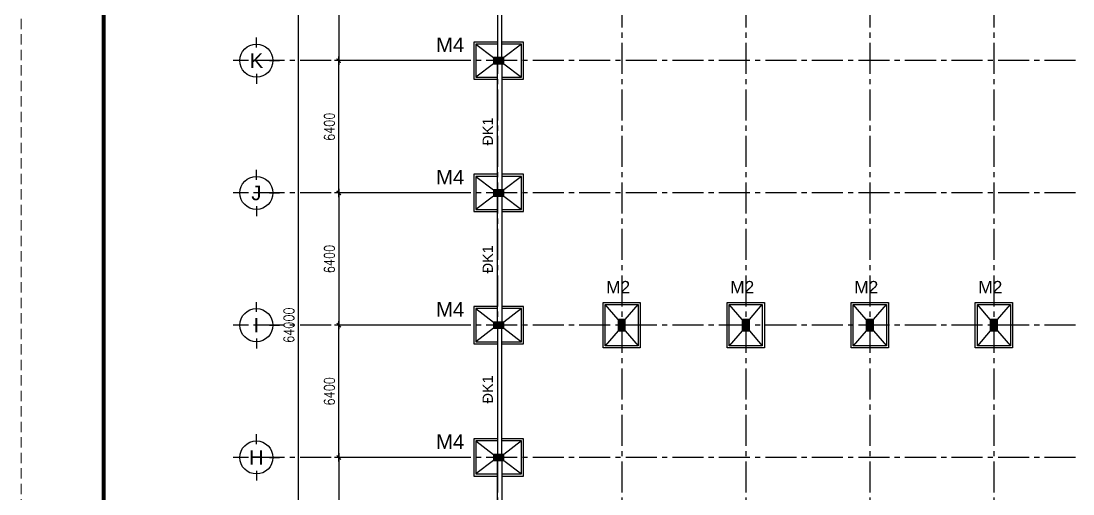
# Model space of a CAD drawing. Header units: inches. Extents: x 651127 to 1529722, y 768575 to 1021311.
# Drawn here: x 651127 to 701998, y 831200 to 854085 of the extents above; entities that cross this region are included whole.
import ezdxf
from ezdxf.enums import TextEntityAlignment as Align

# ---------------------------------------------------------------- set-up
doc = ezdxf.new("R2010")
doc.units = ezdxf.units.IN
doc.header["$LTSCALE"] = 1000
doc.header["$MEASUREMENT"] = 0
doc.linetypes.add('CENTER2', pattern=[1.125, 0.75, -0.125, 0.125, -0.125])
doc.linetypes.add('HIDDEN', pattern=[0.375, 0.25, -0.125])
doc.layers.get('DEFPOINTS').update_dxf_attribs({"color": 8, "lineweight": 9})
for name, color, linetype in [('DWGshare.com_1', 7, 'Continuous'), ('DWGshare.com_10', 7, 'Continuous'), ('DWGshare.com_11', 143, 'Continuous'), ('DWGshare.com_25', 154, 'Continuous'), ('DWGshare.com_3', 7, 'Continuous'), ('DWGshare.com_4', 8, 'CENTER2'), ('DWGshare.com_6', 40, 'Continuous')]:
    doc.layers.add(name, color=color, linetype=linetype)
doc.layers.add('DWGshare.com_23', color=147, linetype='Continuous', lineweight=0)
doc.styles.add('DWGshare.com_2', font='VHELVEB.TTF')
doc.styles.add('DWGshare.com_4', font='romans.shx', dxfattribs={"width": 0.8})
doc.styles.add('DWGshare.com_8', font='VHELVEB.TTF')
doc.dimstyles.new('DWGshare.com_5', dxfattribs={"dimscale": 200, "dimtxt": 2.5, "dimasz": 1, "dimexe": 1, "dimexo": 1.5, "dimgap": 1, "dimtad": 1, "dimdec": 0, "dimzin": 0, "dimdsep": 46, "dimtxsty": 'DWGshare.com_4', "dimblk": 'DWGshare.com_1', "dimcen": 1.5, "dimdle": 1, "dimclrd": 256, "dimclre": 256, "dimclrt": 7, "dimadec": 0, "dimazin": 0, "dimtfac": 1, "dimtdec": 0, "dimtix": 1, "dimtmove": 2, "dimatfit": 3, "dimfxl": 1, "dimtolj": 1, "dimtzin": 0, "dimarcsym": 0})

# ---------------------------------------------------------------- blocks, each defined once
blk = doc.blocks.new('DWGshare.com_1')
at = {"color": 0, "linetype": 'ByBlock', "const_width": 0.3}
blk.add_lwpolyline([(-0.5, -0.5), (0.5, 0.5)], dxfattribs=at)
blk = doc.blocks.new('*D110')
at = {"layer": 'DEFPOINTS', "color": 0, "transparency": 16777216}
for p in [(666492, 852167), (671872, 852167), (671872, 845767)]:
    blk.add_point(p, dxfattribs=at)
at = {"layer": 'DWGshare.com_23', "lineweight": -2, "transparency": 16777216}
for p, q in [((671572, 852167), (666292, 852167)), ((666492, 845567), (666492, 852367)), ((671572, 845767), (666292, 845767))]:
    blk.add_line(p, q, dxfattribs=at)
at = {"layer": 'DWGshare.com_23', "lineweight": -2, "transparency": 16777216, "xscale": 200, "yscale": 200, "zscale": 200}
for p, rotation in [((666492, 852167), 90), ((666492, 845767), 270)]:
    blk.add_blockref('DWGshare.com_1', p, dxfattribs=dict(at, rotation=rotation))
at = {"layer": 'DWGshare.com_23', "color": 7, "transparency": 16777216, "insert": (666042, 848967), "char_height": 500, "attachment_point": 5, "rotation": 90, "style": 'DWGshare.com_4'}
blk.add_mtext('\\A1;6400', dxfattribs=at)
blk = doc.blocks.new('*D109')
at = {"layer": 'DEFPOINTS', "color": 0, "transparency": 16777216}
for p in [(671872, 858567), (666492, 852167), (671872, 852167)]:
    blk.add_point(p, dxfattribs=at)
at = {"layer": 'DWGshare.com_23', "lineweight": -2, "transparency": 16777216}
for p, q in [((666492, 858767), (666492, 851967)), ((671572, 858567), (666292, 858567)), ((671572, 852167), (666292, 852167))]:
    blk.add_line(p, q, dxfattribs=at)
at = {"layer": 'DWGshare.com_23', "lineweight": -2, "transparency": 16777216, "xscale": 200, "yscale": 200, "zscale": 200}
for p, rotation in [((666492, 858567), 90), ((666492, 852167), 270)]:
    blk.add_blockref('DWGshare.com_1', p, dxfattribs=dict(at, rotation=rotation))
at = {"layer": 'DWGshare.com_23', "color": 7, "transparency": 16777216, "insert": (666042, 855367), "char_height": 500, "attachment_point": 5, "rotation": 90, "style": 'DWGshare.com_4'}
blk.add_mtext('\\A1;6400', dxfattribs=at)
blk = doc.blocks.new('*D111')
at = {"layer": 'DEFPOINTS', "color": 0, "transparency": 16777216}
for p in [(671872, 832967), (666492, 826567), (671872, 826567)]:
    blk.add_point(p, dxfattribs=at)
at = {"layer": 'DWGshare.com_23', "lineweight": -2, "transparency": 16777216}
for p, q in [((671572, 832967), (666292, 832967)), ((666492, 833167), (666492, 826367)), ((671572, 826567), (666292, 826567))]:
    blk.add_line(p, q, dxfattribs=at)
at = {"layer": 'DWGshare.com_23', "lineweight": -2, "transparency": 16777216, "xscale": 200, "yscale": 200, "zscale": 200}
for p, rotation in [((666492, 832967), 90), ((666492, 826567), 270)]:
    blk.add_blockref('DWGshare.com_1', p, dxfattribs=dict(at, rotation=rotation))
at = {"layer": 'DWGshare.com_23', "color": 7, "transparency": 16777216, "insert": (666042, 829767), "char_height": 500, "attachment_point": 5, "rotation": 90, "style": 'DWGshare.com_4'}
blk.add_mtext('\\A1;6400', dxfattribs=at)
blk = doc.blocks.new('*D112')
at = {"layer": 'DEFPOINTS', "color": 0, "transparency": 16777216}
for p in [(671872, 845767), (666492, 839367), (671872, 839367)]:
    blk.add_point(p, dxfattribs=at)
at = {"layer": 'DWGshare.com_23', "lineweight": -2, "transparency": 16777216}
for p, q in [((671572, 845767), (666292, 845767)), ((666492, 845967), (666492, 839167)), ((671572, 839367), (666292, 839367))]:
    blk.add_line(p, q, dxfattribs=at)
at = {"layer": 'DWGshare.com_23', "lineweight": -2, "transparency": 16777216, "xscale": 200, "yscale": 200, "zscale": 200}
for p, rotation in [((666492, 845767), 90), ((666492, 839367), 270)]:
    blk.add_blockref('DWGshare.com_1', p, dxfattribs=dict(at, rotation=rotation))
at = {"layer": 'DWGshare.com_23', "color": 7, "transparency": 16777216, "insert": (666042, 842567), "char_height": 500, "attachment_point": 5, "rotation": 90, "style": 'DWGshare.com_4'}
blk.add_mtext('\\A1;6400', dxfattribs=at)
blk = doc.blocks.new('*D113')
at = {"layer": 'DEFPOINTS', "color": 0, "transparency": 16777216}
for p in [(666492, 839367), (671872, 839367), (671872, 832967)]:
    blk.add_point(p, dxfattribs=at)
at = {"layer": 'DWGshare.com_23', "lineweight": -2, "transparency": 16777216}
for p, q in [((666492, 832767), (666492, 839567)), ((671572, 839367), (666292, 839367)), ((671572, 832967), (666292, 832967))]:
    blk.add_line(p, q, dxfattribs=at)
at = {"layer": 'DWGshare.com_23', "lineweight": -2, "transparency": 16777216, "xscale": 200, "yscale": 200, "zscale": 200}
for p, rotation in [((666492, 839367), 90), ((666492, 832967), 270)]:
    blk.add_blockref('DWGshare.com_1', p, dxfattribs=dict(at, rotation=rotation))
at = {"layer": 'DWGshare.com_23', "color": 7, "transparency": 16777216, "insert": (666042, 836167), "char_height": 500, "attachment_point": 5, "rotation": 90, "style": 'DWGshare.com_4'}
blk.add_mtext('\\A1;6400', dxfattribs=at)
blk = doc.blocks.new('*D117')
at = {"layer": 'DEFPOINTS', "color": 0, "transparency": 16777216}
for p in [(671572, 871367), (664534, 807367), (671572, 807367)]:
    blk.add_point(p, dxfattribs=at)
at = {"layer": 'DWGshare.com_23', "lineweight": -2, "transparency": 16777216}
for p, q in [((664534, 871567), (664534, 807167)), ((671272, 871367), (664334, 871367)), ((671272, 807367), (664334, 807367))]:
    blk.add_line(p, q, dxfattribs=at)
at = {"layer": 'DWGshare.com_23', "lineweight": -2, "transparency": 16777216, "xscale": 200, "yscale": 200, "zscale": 200}
for p, rotation in [((664534, 871367), 90), ((664534, 807367), 270)]:
    blk.add_blockref('DWGshare.com_1', p, dxfattribs=dict(at, rotation=rotation))
at = {"layer": 'DWGshare.com_23', "color": 7, "transparency": 16777216, "insert": (664084, 839367), "char_height": 500, "attachment_point": 5, "rotation": 90, "style": 'DWGshare.com_4'}
blk.add_mtext('\\A1;64000', dxfattribs=at)
blk = doc.blocks.new('DWGshare.com_2')
for p, q in [((0, 320), (0, 560)), ((-320, 0), (-560, 0)), ((320, 0), (560, 0)), ((0, -320), (0, -560))]:
    blk.add_line(p, q)
blk.add_circle((0, 0), 400)
at = {"linetype": 'Continuous', "style": 'DWGshare.com_2'}
blk.add_attdef('2', text='', height=350, dxfattribs=at).set_placement((0, 0), align=Align.MIDDLE_CENTER)

msp = doc.modelspace()

# ---------------------------------------------------------------- hatches: boundary and pattern name
at = {"layer": 'DWGshare.com_25'}
h = msp.add_hatch(dxfattribs=at)
h.set_pattern_fill('ANSI31', color=256, scale=10, style=0)
h.set_pattern_definition([(45, (662315.31, 915304.532), (-22.45064, 22.45064), [])])
h.paths.add_polyline_path([(673974.6, 852016.6), (674474.6, 852016.6), (674474.6, 852316.6), (673974.6, 852316.6)])
h = msp.add_hatch(dxfattribs=at)
h.set_pattern_fill('ANSI31', color=256, scale=10, style=0)
h.set_pattern_definition([(45, (662315.31, 908904.532), (-22.45064, 22.45064), [])])
h.paths.add_polyline_path([(673974.6, 845616.6), (674474.6, 845616.6), (674474.6, 845916.6), (673974.6, 845916.6)])
h = msp.add_hatch(dxfattribs=at)
h.set_pattern_fill('ANSI31', color=256, scale=10, style=0)
h.set_pattern_definition([(45, (662315.31, 902504.532), (-22.45064, 22.45064), [])])
h.paths.add_polyline_path([(673974.6, 839216.6), (674474.6, 839216.6), (674474.6, 839516.6), (673974.6, 839516.6)])
h = msp.add_hatch(dxfattribs=at)
h.set_pattern_fill('ANSI31', color=256, scale=10, angle=90, style=0)
h.set_pattern_definition([(135, (751932.244, 669583.084), (-22.4506403, -22.4506403), [])])
h.paths.add_polyline_path([(680349.6, 839641.6), (679999.6, 839641.6), (679999.6, 839091.6), (680349.6, 839091.6)])
h = msp.add_hatch(dxfattribs=at)
h.set_pattern_fill('ANSI31', color=256, scale=10, angle=90, style=0)
h.set_pattern_definition([(135, (757932.244, 669583.084), (-22.4506403, -22.4506403), [])])
h.paths.add_polyline_path([(686349.6, 839641.6), (685999.6, 839641.6), (685999.6, 839091.6), (686349.6, 839091.6)])
h = msp.add_hatch(dxfattribs=at)
h.set_pattern_fill('ANSI31', color=256, scale=10, angle=90, style=0)
h.set_pattern_definition([(135, (763932.244, 669583.084), (-22.4506403, -22.4506403), [])])
h.paths.add_polyline_path([(692349.6, 839641.6), (691999.6, 839641.6), (691999.6, 839091.6), (692349.6, 839091.6)])
h = msp.add_hatch(dxfattribs=at)
h.set_pattern_fill('ANSI31', color=256, scale=10, angle=90, style=0)
h.set_pattern_definition([(135, (769932.244, 669583.084), (-22.4506403, -22.4506403), [])])
h.paths.add_polyline_path([(698349.6, 839641.6), (697999.6, 839641.6), (697999.6, 839091.6), (698349.6, 839091.6)])
h = msp.add_hatch(dxfattribs=at)
h.set_pattern_fill('ANSI31', color=256, scale=10, style=0)
h.set_pattern_definition([(45, (662315.31, 896104.532), (-22.45064, 22.45064), [])])
h.paths.add_polyline_path([(673974.6, 832816.6), (674474.6, 832816.6), (674474.6, 833116.6), (673974.6, 833116.6)])

# ---------------------------------------------------------------- linework, layer by layer
at = {"layer": 'DEFPOINTS', "linetype": 'HIDDEN', "ltscale": 2}
msp.add_lwpolyline([(651126.5, 772140.9), (819326.5, 772140.9), (819326.5, 890940.9), (651126.5, 890940.9)], close=True, dxfattribs=at)
at = {"layer": 'DWGshare.com_1', "const_width": 200}
msp.add_lwpolyline([(655126.5, 773140.9), (818326.5, 773140.9), (818326.5, 889940.9), (655126.5, 889940.9)], close=True, dxfattribs=at)
at = {"layer": 'DWGshare.com_11'}
for points in [[(674174.6, 853066.6), (673024.6, 853066.6), (673024.6, 851266.6), (674174.6, 851266.6)], [(674374.6, 851266.6), (675424.6, 851266.6), (675424.6, 853066.6), (674374.6, 853066.6)], [(674174.6, 846666.6), (673024.6, 846666.6), (673024.6, 844866.6), (674174.6, 844866.6)], [(674374.6, 844866.6), (675424.6, 844866.6), (675424.6, 846666.6), (674374.6, 846666.6)], [(674174.6, 840266.6), (673024.6, 840266.6), (673024.6, 838466.6), (674174.6, 838466.6)], [(674374.6, 838466.6), (675424.6, 838466.6), (675424.6, 840266.6), (674374.6, 840266.6)], [(674174.6, 833866.6), (673024.6, 833866.6), (673024.6, 832066.6), (674174.6, 832066.6)], [(674374.6, 832066.6), (675424.6, 832066.6), (675424.6, 833866.6), (674374.6, 833866.6)]]:
    msp.add_lwpolyline(points, dxfattribs=at)
for points in [[(681074.6, 838266.6), (679274.6, 838266.6), (679274.6, 840466.6), (681074.6, 840466.6)], [(687074.6, 838266.6), (685274.6, 838266.6), (685274.6, 840466.6), (687074.6, 840466.6)], [(693074.6, 838266.6), (691274.6, 838266.6), (691274.6, 840466.6), (693074.6, 840466.6)], [(699074.6, 838266.6), (697274.6, 838266.6), (697274.6, 840466.6), (699074.6, 840466.6)]]:
    msp.add_lwpolyline(points, close=True, dxfattribs=at)
at = {"layer": 'DWGshare.com_3'}
for p, q in [((673124.6, 852966.6), (673974.6, 852316.6)), ((675324.6, 852966.6), (674474.6, 852316.6)), ((673974.6, 852016.6), (673124.6, 851366.6)), ((674474.6, 852016.6), (675324.6, 851366.6)), ((673124.6, 846566.6), (673974.6, 845916.6)), ((675324.6, 846566.6), (674474.6, 845916.6)), ((673974.6, 845616.6), (673124.6, 844966.6)), ((674474.6, 845616.6), (675324.6, 844966.6)), ((673124.6, 840166.6), (673974.6, 839516.6)), ((675324.6, 840166.6), (674474.6, 839516.6)), ((679999.6, 839641.6), (679374.6, 840366.6)), ((680349.6, 839641.6), (680974.6, 840366.6)), ((685999.6, 839641.6), (685374.6, 840366.6)), ((686349.6, 839641.6), (686974.6, 840366.6)), ((691999.6, 839641.6), (691374.6, 840366.6)), ((692349.6, 839641.6), (692974.6, 840366.6)), ((697999.6, 839641.6), (697374.6, 840366.6)), ((698349.6, 839641.6), (698974.6, 840366.6)), ((673974.6, 839216.6), (673124.6, 838566.6)), ((674474.6, 839216.6), (675324.6, 838566.6)), ((679999.6, 839091.6), (679374.6, 838366.6)), ((680349.6, 839091.6), (680974.6, 838366.6)), ((685999.6, 839091.6), (685374.6, 838366.6)), ((686349.6, 839091.6), (686974.6, 838366.6)), ((691999.6, 839091.6), (691374.6, 838366.6)), ((692349.6, 839091.6), (692974.6, 838366.6)), ((697999.6, 839091.6), (697374.6, 838366.6)), ((698349.6, 839091.6), (698974.6, 838366.6)), ((673124.6, 833766.6), (673974.6, 833116.6)), ((675324.6, 833766.6), (674474.6, 833116.6)), ((673974.6, 832816.6), (673124.6, 832166.6)), ((674474.6, 832816.6), (675324.6, 832166.6))]:
    msp.add_line(p, q, dxfattribs=at)
for points in [[(674174.6, 852316.6), (674374.6, 852316.6), (674374.6, 858416.6), (674174.6, 858416.6)], [(673974.6, 852016.6), (674474.6, 852016.6), (674474.6, 852316.6), (673974.6, 852316.6)], [(674174.6, 852016.6), (674374.6, 852016.6), (674374.6, 845916.6), (674174.6, 845916.6)], [(673974.6, 845616.6), (674474.6, 845616.6), (674474.6, 845916.6), (673974.6, 845916.6)], [(674174.6, 845616.6), (674374.6, 845616.6), (674374.6, 839516.6), (674174.6, 839516.6)], [(680974.6, 838366.6), (679374.6, 838366.6), (679374.6, 840366.6), (680974.6, 840366.6)], [(686974.6, 838366.6), (685374.6, 838366.6), (685374.6, 840366.6), (686974.6, 840366.6)], [(692974.6, 838366.6), (691374.6, 838366.6), (691374.6, 840366.6), (692974.6, 840366.6)], [(698974.6, 838366.6), (697374.6, 838366.6), (697374.6, 840366.6), (698974.6, 840366.6)], [(673974.6, 839216.6), (674474.6, 839216.6), (674474.6, 839516.6), (673974.6, 839516.6)], [(680349.6, 839641.6), (679999.6, 839641.6), (679999.6, 839091.6), (680349.6, 839091.6)], [(680349.6, 839641.6), (679999.6, 839641.6), (679999.6, 839091.6), (680349.6, 839091.6)], [(686349.6, 839641.6), (685999.6, 839641.6), (685999.6, 839091.6), (686349.6, 839091.6)], [(686349.6, 839641.6), (685999.6, 839641.6), (685999.6, 839091.6), (686349.6, 839091.6)], [(692349.6, 839641.6), (691999.6, 839641.6), (691999.6, 839091.6), (692349.6, 839091.6)], [(692349.6, 839641.6), (691999.6, 839641.6), (691999.6, 839091.6), (692349.6, 839091.6)], [(698349.6, 839641.6), (697999.6, 839641.6), (697999.6, 839091.6), (698349.6, 839091.6)], [(698349.6, 839641.6), (697999.6, 839641.6), (697999.6, 839091.6), (698349.6, 839091.6)], [(674174.6, 833116.6), (674374.6, 833116.6), (674374.6, 839216.6), (674174.6, 839216.6)], [(673974.6, 832816.6), (674474.6, 832816.6), (674474.6, 833116.6), (673974.6, 833116.6)], [(674174.6, 832816.6), (674374.6, 832816.6), (674374.6, 826716.6), (674174.6, 826716.6)]]:
    msp.add_lwpolyline(points, close=True, dxfattribs=at)
for points in [[(674174.6, 852966.6), (673124.6, 852966.6), (673124.6, 851366.6), (674174.6, 851366.6)], [(674374.6, 851366.6), (675324.6, 851366.6), (675324.6, 852966.6), (674374.6, 852966.6)], [(674174.6, 846566.6), (673124.6, 846566.6), (673124.6, 844966.6), (674174.6, 844966.6)], [(674374.6, 844966.6), (675324.6, 844966.6), (675324.6, 846566.6), (674374.6, 846566.6)], [(674174.6, 840166.6), (673124.6, 840166.6), (673124.6, 838566.6), (674174.6, 838566.6)], [(674374.6, 838566.6), (675324.6, 838566.6), (675324.6, 840166.6), (674374.6, 840166.6)], [(674174.6, 833766.6), (673124.6, 833766.6), (673124.6, 832166.6), (674174.6, 832166.6)], [(674374.6, 832166.6), (675324.6, 832166.6), (675324.6, 833766.6), (674374.6, 833766.6)]]:
    msp.add_lwpolyline(points, dxfattribs=at)
at = {"layer": 'DWGshare.com_4', "ltscale": 2}
for p, q in [((674174.6, 880023.5), (674174.6, 792341.7)), ((680174.6, 880023.5), (680174.6, 792341.7)), ((686174.6, 880023.5), (686174.6, 792341.7)), ((692174.6, 880023.5), (692174.6, 792341.7)), ((698174.6, 880023.5), (698174.6, 787076.1)), ((776374.5, 852166.6), (661387.8, 852166.6)), ((776374.5, 845766.6), (661387.8, 845766.6)), ((776374.5, 839366.6), (661387.8, 839366.6)), ((776374.5, 832966.6), (661387.8, 832966.6))]:
    msp.add_line(p, q, dxfattribs=at)

# ---------------------------------------------------------------- block references
at = {"layer": 'DWGshare.com_6', "linetype": 'CENTER2', "xscale": 2, "yscale": 2, "zscale": 2}
for p, values in [((662507.8, 852166.6), {'2': 'K'}), ((662507.8, 845766.6), {'2': 'J'}), ((662507.8, 839366.6), {'2': 'I'}), ((662507.8, 832966.6), {'2': 'H'})]:
    msp.add_blockref('DWGshare.com_2', p, dxfattribs=at).add_auto_attribs(values)

# ---------------------------------------------------------------- texts
at = {"layer": 'DWGshare.com_10', "style": 'DWGshare.com_2'}
for s, height, p in [('M4', 700, (671879.8, 852931.1)), ('M4', 700, (671879.8, 846531.1)), ('M2', 600, (680002.5, 841212.8)), ('M2', 600, (686002.5, 841212.8)), ('M2', 600, (692002.5, 841212.8)), ('M2', 600, (698002.5, 841212.8)), ('M4', 700, (671879.8, 840131.1)), ('M4', 700, (671879.8, 833731.1))]:
    msp.add_text(s, height=height, dxfattribs=at).set_placement(p, align=Align.MIDDLE)
at = {"layer": 'DWGshare.com_10', "style": 'DWGshare.com_8'}
for p in [(673697.7, 848737.5), (673697.7, 842557.5), (673697.7, 836259.9)]:
    msp.add_text('ÑK1', height=500, rotation=90, dxfattribs=at).set_placement(p, align=Align.MIDDLE)

# ---------------------------------------------------------------- dimensions: what is measured, and where the dimension line sits
at = {"layer": 'DWGshare.com_23'}
for base, p1, p2, angle, picture, middle in [((664533.5, 807366.6), (671571.7, 871366.6), (671571.7, 807366.6), 90, '*D117', (664083.5, 839366.6)), ((666492.2, 852166.6), (671871.7, 858566.6), (671871.7, 852166.6), 90, '*D109', (666042.2, 855366.6)), ((666492.2, 852166.6), (671871.7, 845766.6), (671871.7, 852166.6), 270, '*D110', (666042.2, 848966.6)), ((666492.2, 839366.6), (671871.7, 845766.6), (671871.7, 839366.6), 90, '*D112', (666042.2, 842566.6)), ((666492.2, 839366.6), (671871.7, 832966.6), (671871.7, 839366.6), 270, '*D113', (666042.2, 836166.6)), ((666492.2, 826566.6), (671871.7, 832966.6), (671871.7, 826566.6), 90, '*D111', (666042.2, 829766.6))]:
    dim = msp.add_linear_dim(base=base, p1=p1, p2=p2, angle=angle, dimstyle='DWGshare.com_5', dxfattribs=at)
    dim.commit()
    dim.dimension.update_dxf_attribs({"geometry": picture, "text_midpoint": middle})

doc.saveas('drawing.dxf')
